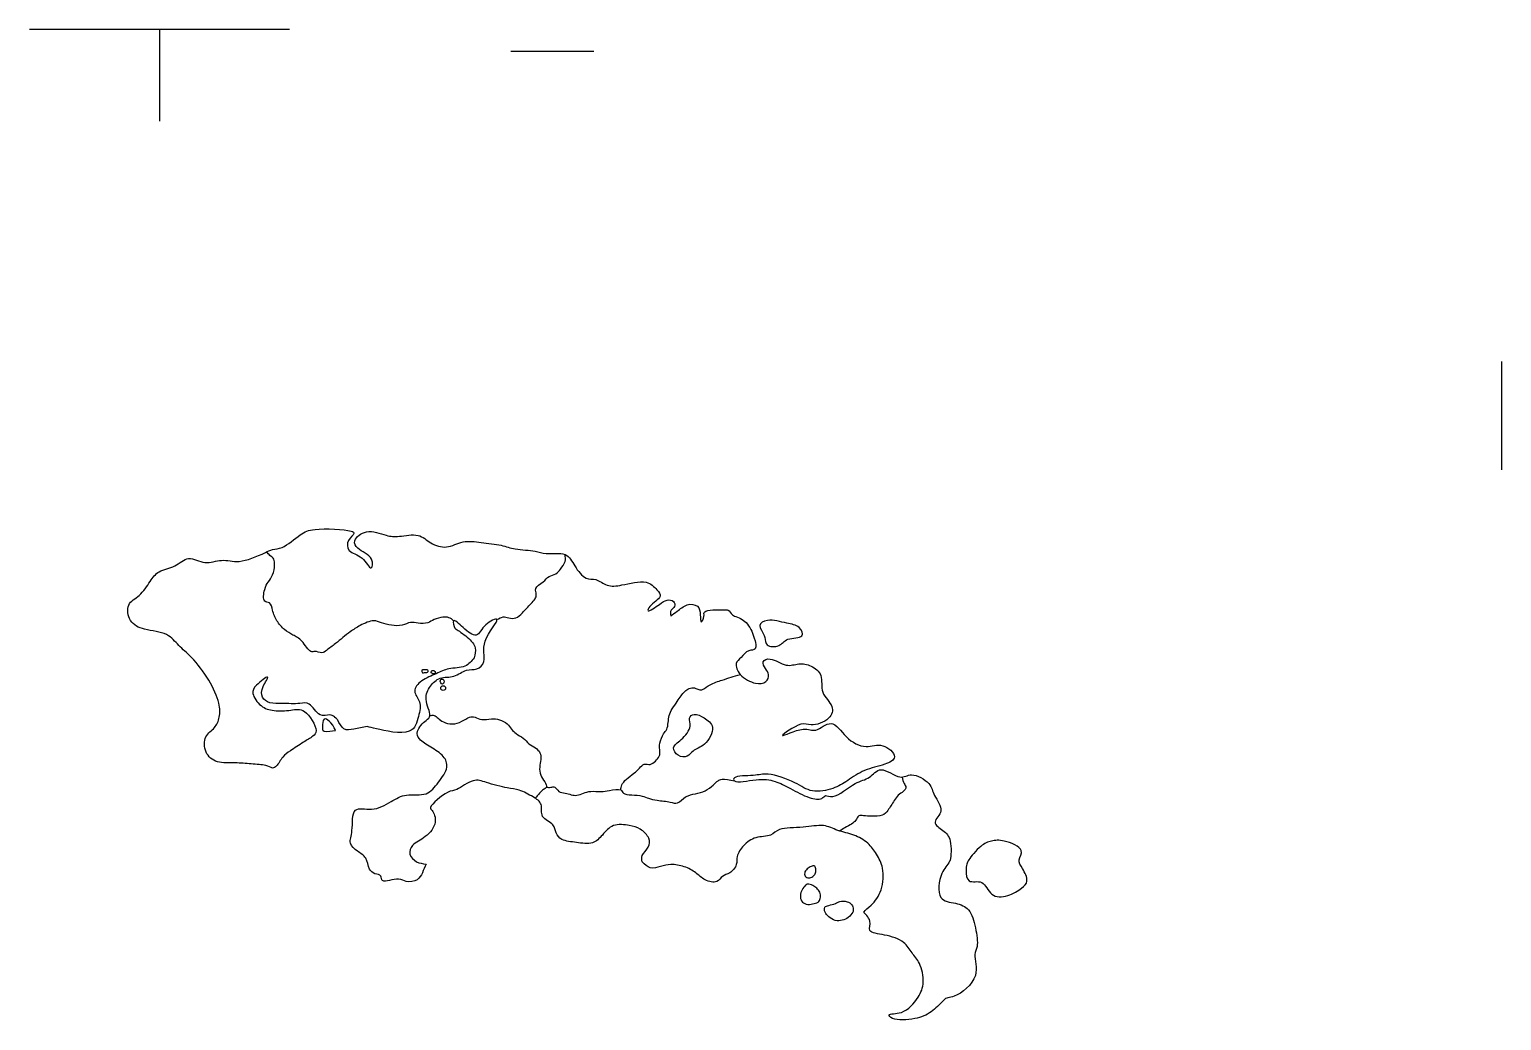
# Model space of a CAD drawing. Extents: x 19 to 290, y 22 to 205.
import ezdxf

# ---------------------------------------------------------------- set-up
doc = ezdxf.new("R2010")
doc.units = 0
doc.layers.add('MODELSKETCH_VISIBLE', color=7, linetype='CONTINUOUS')

msp = doc.modelspace()

# ---------------------------------------------------------------- linework, layer by layer
at = {"layer": 'MODELSKETCH_VISIBLE'}
for p, q in [((66.67, 204.86), (18.77, 204.86)), ((42.72, 204.86), (42.72, 187.98)), ((107.42, 200.85), (122.7, 200.85)), ((289.9, 143.75), (289.9, 123.79)), ((152.21, 92.98), (152.33, 92.61)), ((154.11, 93.32), (154.22, 92.95)), ((74.05, 77.44), (74.29, 77.21)), ((74.94, 78.33), (75.2, 78.12)), ((188.32, 51.89), (188.23, 51.72)), ((191.5, 51.4), (191.44, 51.21))]:
    msp.add_line(p, q, dxfattribs=at)
msp.add_circle((94.97, 83.61), 0.441, dxfattribs=at)
for points, knots in [([(62.25, 108.57), (62.67, 108.78), (63.58, 109.24), (65.47, 109.19), (68.76, 112.05), (71.01, 113.14), (77.86, 112.81), (78.85, 112.07), (77.19, 110.92), (77.31, 108.49), (80.19, 108.13), (81.86, 104.69), (82.25, 107.92), (79.08, 109.07), (78.25, 110.86), (80.87, 113.07), (84.49, 111.57), (86.81, 111.4), (90.55, 112.25), (92.56, 110.12), (95.65, 109.16), (98.61, 110.9), (101.94, 110.39), (105.71, 110.03), (108.12, 109.05), (112, 108.99), (113.78, 108.12), (117.81, 108.8), (119.1, 106.09), (121.09, 103.44), (123.17, 103.89), (125.16, 102.21), (127.88, 102.48), (132.45, 103.74), (134.26, 101.8), (135.52, 100.38), (132.97, 98.93), (132.33, 97.31), (134.97, 99.11), (136.04, 99.94), (137.56, 99.78), (137.75, 98.51), (136.76, 97.99), (136.83, 97.33), (136.88, 96.87)], [0, 0, 0, 0, 0.01836, 0.039121, 0.070112, 0.096541, 0.136341, 0.149106, 0.168706, 0.189738, 0.215346, 0.239699, 0.259209, 0.286973, 0.305886, 0.331226, 0.360768, 0.384987, 0.413735, 0.439286, 0.46581, 0.493378, 0.521612, 0.55138, 0.57678, 0.606295, 0.628613, 0.657468, 0.683124, 0.710057, 0.730924, 0.754348, 0.779913, 0.812584, 0.836677, 0.854508, 0.879575, 0.893834, 0.917596, 0.937282, 0.954214, 0.969286, 0.984101, 1, 1, 1, 1]), ([(63.56, 68.86), (63.19, 69.04), (62.3, 69.48), (59.53, 69.62), (56.7, 69.93), (53.3, 69.65), (50.92, 71.6), (50.86, 74.88), (53.01, 76.19), (53.92, 78.27), (53.83, 80.99), (51.93, 85.16), (48.83, 89.33), (46.21, 91.32), (44.28, 93.93), (39.92, 94.17), (37.08, 95.66), (36.52, 99.25), (39.23, 100.47), (40.96, 103.26), (42.48, 105.33), (45.67, 105.75), (47.99, 108.18), (51.1, 106.2), (54.2, 107.51), (57.51, 106.44), (60.56, 107.8), (62.25, 108.57)], [0, 0, 0, 0, 0.026445, 0.064002, 0.103574, 0.145026, 0.182889, 0.221155, 0.255951, 0.289217, 0.325912, 0.375026, 0.427432, 0.468725, 0.508227, 0.554997, 0.594948, 0.633527, 0.670615, 0.711938, 0.747722, 0.787655, 0.826655, 0.866754, 0.907082, 0.9482, 1, 1, 1, 1]), ([(96.89, 96.01), (96.62, 96.23), (96.05, 96.68), (94.9, 96.74), (93.23, 96.29), (92.19, 95.5), (90.34, 95.47), (88.95, 95.87), (87.41, 95.03), (85.46, 95.11), (83.56, 95.54), (82.16, 96.31), (79.63, 95.16), (77.88, 94.05), (76.48, 92.9), (75.17, 91.8), (73.52, 90.59), (72.68, 89.89), (71.33, 90.56), (70.43, 89.95), (69.05, 92.56), (67.31, 93.32), (65.7, 94.3), (64.25, 95.95), (63.52, 97.8), (63.23, 99.54), (61.69, 99.26), (62.01, 101.92), (62.69, 103.12), (63.7, 104.39), (63.97, 106.24), (63.92, 107.38), (63.04, 108), (62.65, 108.45), (62.46, 108.67)], [0, 0, 0, 0, 0.02526, 0.051561, 0.083842, 0.11229, 0.145225, 0.174721, 0.206487, 0.241148, 0.275704, 0.306012, 0.346121, 0.382785, 0.41564, 0.448682, 0.484239, 0.509068, 0.53741, 0.559159, 0.598628, 0.633738, 0.667361, 0.703917, 0.739849, 0.770006, 0.79412, 0.830567, 0.861297, 0.892282, 0.926169, 0.951802, 0.976493, 1, 1, 1, 1]), ([(104.87, 96.22), (105.25, 96.43), (105.98, 96.86), (107.04, 96.51), (108.44, 96.32), (109.57, 97.5), (111.12, 99.09), (111.92, 99.95), (112.28, 100.86), (111.62, 102.08), (113.51, 103.1), (114.35, 104.28), (115.83, 104.55), (116.57, 105.52), (117.62, 106.86), (117.48, 107.76), (117.42, 108.18)], [0, 0, 0, 0, 0.067775, 0.131102, 0.200132, 0.276939, 0.369152, 0.435706, 0.493178, 0.55639, 0.63942, 0.71446, 0.785575, 0.852733, 0.930689, 1, 1, 1, 1]), ([(136.88, 96.87), (137.23, 97.25), (138.12, 97.66), (139.74, 99.26), (142.08, 98.94), (142.38, 97.3), (142.3, 95.14), (143.21, 96.88), (142.63, 98.02), (146.64, 98.07), (147.75, 97.98), (148.1, 97.17), (148.61, 96.87)], [0, 0, 0, 0, 0.096556, 0.214324, 0.323461, 0.425678, 0.517714, 0.602895, 0.676265, 0.823711, 0.908259, 1, 1, 1, 1]), ([(91.82, 51.22), (91.6, 50.68), (91.16, 49.62), (90.41, 48.11), (88.02, 47.73), (86.97, 48.89), (83.39, 47.54), (83.74, 49.23), (82.3, 49.34), (81.17, 50.19), (81, 52.55), (79.14, 53.48), (77.47, 55.05), (78.45, 57.24), (78, 62.12), (82.01, 60.76), (85.39, 62.7), (88.06, 64.33), (92.09, 63.55), (94.06, 66.24), (96.09, 68.92), (95.15, 71.23), (92.72, 72.74), (90.5, 74.05), (89.86, 75.73), (91.75, 77.74), (93.01, 78.43), (91.29, 81.64), (92.52, 84), (94.28, 85.8), (97.06, 85.43), (99.14, 87.22), (101.22, 86.84), (103.03, 88.53), (101.63, 92.16), (106.36, 97.2), (102.33, 95.43), (101.31, 92.51), (98.75, 94.57), (96.46, 96.89), (97.07, 94.52), (97.38, 94.49), (99.57, 92.97), (101.19, 91.12), (100.83, 89.8), (100.67, 89.18)], [0, 0, 0, 0, 0.020358, 0.039871, 0.061909, 0.080933, 0.107461, 0.121976, 0.138664, 0.156505, 0.178938, 0.200847, 0.222315, 0.245906, 0.275957, 0.302529, 0.33293, 0.360164, 0.389443, 0.416647, 0.444145, 0.466397, 0.492602, 0.51727, 0.535905, 0.560594, 0.577158, 0.604171, 0.628888, 0.652287, 0.677105, 0.701726, 0.723194, 0.744207, 0.774215, 0.807028, 0.830306, 0.855074, 0.880812, 0.903551, 0.921605, 0.930479, 0.955015, 0.97915, 1, 1, 1, 1]), ([(148.61, 96.87), (149.37, 96.6), (151.03, 95.91), (151.89, 93.93), (152.21, 92.98)], [0, 0, 0, 0, 0.473542, 1, 1, 1, 1]), ([(154.22, 92.95), (154.33, 92.41), (154.26, 91.24), (157.1, 91.11), (158.09, 93), (161.73, 92.66), (160.59, 95.2), (158.21, 95.47), (154.86, 96.51), (152.65, 95.17), (153.86, 93.99), (154.11, 93.32)], [0, 0, 0, 0, 0.091422, 0.202075, 0.310981, 0.434802, 0.530923, 0.649729, 0.793462, 0.893188, 1, 1, 1, 1]), ([(152.33, 92.61), (152.36, 92.52), (152.42, 92.38), (152.82, 90.45), (151.05, 90.77), (149.9, 89.16), (148.56, 88.26), (149.5, 85.79), (152.36, 84.26), (154.54, 84.49), (155.12, 86.16), (154.35, 87.13), (153.52, 88.6), (155.42, 89.38), (158.12, 87.33), (160.43, 88.28), (162.79, 87.86), (165.07, 86.08), (164.25, 82.63), (167.07, 80.43), (166.36, 77.67), (162.57, 76.43), (161.14, 77.65), (155.23, 73.57), (161.63, 76.78), (163.48, 75.16), (166.68, 78.28), (169.02, 74.25), (172.8, 72.29), (175.82, 73.76), (179.06, 70.81), (176.09, 69.34), (172.49, 68.72), (169.48, 66.54), (166.88, 64.98), (162.77, 64.2), (159.91, 66.36), (154.73, 68.16), (152.41, 67.36), (148.41, 67.54), (148.42, 65.97), (152.89, 67), (156.09, 66.65), (158.93, 65.1), (162.17, 63.34), (164.73, 62.98), (165.36, 64.12), (166.97, 62.98), (170.81, 66.48), (173.52, 66.76), (175.5, 69.61), (179.13, 66.48), (181.15, 68.27), (184.89, 66.19), (185.15, 63.88), (187.56, 61.02), (184.72, 58.88), (187.22, 57.37), (188.7, 55.81), (188.47, 52.07), (188.35, 51.96), (188.32, 51.89)], [0, 0, 0, 0, 0.005766, 0.018706, 0.030598, 0.045341, 0.057952, 0.073656, 0.092847, 0.107635, 0.12016, 0.13211, 0.144401, 0.156926, 0.175912, 0.19212, 0.208325, 0.225216, 0.244026, 0.262846, 0.278833, 0.298619, 0.313485, 0.334635, 0.355823, 0.372219, 0.390892, 0.411526, 0.432973, 0.451729, 0.470123, 0.486168, 0.507219, 0.527518, 0.546299, 0.567024, 0.58736, 0.611539, 0.6293, 0.649245, 0.657302, 0.678646, 0.69863, 0.71753, 0.738472, 0.75461, 0.764619, 0.776998, 0.800284, 0.818343, 0.835475, 0.855998, 0.871842, 0.891971, 0.90855, 0.927283, 0.943619, 0.95902, 0.97555, 0.9951, 1, 1, 1, 1]), ([(100.67, 89.18), (100.19, 88.57), (99.16, 87.26), (95.92, 87.38), (93.74, 86.21), (90.98, 85.2), (89.11, 83.01), (91.08, 81.11), (90.43, 78.4), (89.4, 74.47), (82.57, 76.17), (81.47, 76.4), (80.95, 76.52)], [0, 0, 0, 0, 0.090238, 0.193199, 0.287582, 0.390987, 0.48129, 0.568511, 0.66644, 0.773701, 0.920696, 1, 1, 1, 1]), ([(91.14, 86.42), (91.04, 86.5), (90.96, 87.01), (91.41, 86.94), (91.99, 87.04), (92.28, 86.82), (92.13, 86.42), (91.56, 86.56), (91.24, 86.35), (91.14, 86.42)], [0, 0, 0, 0, 0.153395, 0.283075, 0.455574, 0.57366, 0.691933, 0.855084, 1, 1, 1, 1]), ([(92.86, 86.36), (92.99, 86.28), (93.51, 86.12), (93.57, 86.71), (92.91, 87), (92.74, 86.5), (92.79, 86.4), (92.86, 86.36)], [0, 0, 0, 0, 0.239235, 0.433754, 0.66741, 0.865235, 1, 1, 1, 1]), ([(74.94, 78.33), (74.68, 78.51), (74.11, 78.85), (72.03, 78.09), (70.47, 81.2), (68.51, 80.62), (65.34, 80.84), (63.09, 80.66), (61.38, 81.84), (61.54, 83.78), (63.48, 86.51), (60.3, 84.11), (59.56, 82.63), (61.33, 80.05), (63.79, 79.33), (66.92, 79.46), (69.64, 80.09), (72.09, 75.75), (70.94, 74.66), (69.2, 73.65), (66.82, 72.06), (65.37, 71.1), (64.4, 69.17), (63.79, 68.94), (63.56, 68.86)], [0, 0, 0, 0, 0.029748, 0.071503, 0.123765, 0.165142, 0.220913, 0.268093, 0.308768, 0.352446, 0.395431, 0.444691, 0.485285, 0.536313, 0.58612, 0.640902, 0.690524, 0.753742, 0.788174, 0.832678, 0.885444, 0.927526, 0.971724, 1, 1, 1, 1]), ([(94.65, 84.42), (94.79, 84.32), (95.19, 84.36), (95.13, 85.41), (94.24, 85.14), (94.48, 84.55), (94.65, 84.42)], [0, 0, 0, 0, 0.208552, 0.489684, 0.731555, 1, 1, 1, 1]), ([(127.66, 64.87), (127.7, 65.17), (127.79, 65.83), (128.68, 66.91), (130.1, 67.89), (131.13, 68.81), (131.9, 69.82), (133.18, 69.33), (134.05, 70.2), (134.95, 70.97), (134.84, 72.33), (134.78, 73.42), (135.47, 75.3), (136.26, 75.93), (136.42, 77.31), (136.53, 78.58), (137.09, 79.82), (138.11, 81.13), (138.74, 82.16), (139.43, 82.99), (140.2, 83.64), (141.3, 83.74), (142.03, 83.24), (142.94, 83.28), (144.09, 84.4), (146.36, 85.04), (147.95, 85.64), (149.11, 85.96), (149.7, 86.12)], [0, 0, 0, 0, 0.032616, 0.071907, 0.116763, 0.157227, 0.192715, 0.228731, 0.264718, 0.300634, 0.33815, 0.374769, 0.42138, 0.455134, 0.493488, 0.532042, 0.571296, 0.615023, 0.652395, 0.687148, 0.720839, 0.754931, 0.786009, 0.816029, 0.858184, 0.910179, 0.954805, 1, 1, 1, 1]), ([(92.54, 78.56), (92.81, 78.6), (93.36, 78.67), (94.06, 78.04), (94.99, 77.3), (96.68, 76.84), (98.39, 77.4), (99.77, 78.37), (100.87, 78.34), (102.08, 77.61), (103.86, 78.05), (105.35, 77.86), (106.83, 77.12), (107.55, 76.02), (108.36, 75.17), (109.79, 74.48), (110.7, 73.3), (111.97, 72.64), (112.92, 71.79), (112.99, 70.43), (112.66, 69.08), (112.83, 67.54), (113.67, 66.48), (114.21, 65.27), (113.36, 64.97), (112.75, 64.29), (112.18, 63.63), (112.01, 63.4), (111.94, 63.31)], [0, 0, 0, 0, 0.03042, 0.062869, 0.100682, 0.145524, 0.191971, 0.236337, 0.271055, 0.310958, 0.356952, 0.399623, 0.443384, 0.482626, 0.51985, 0.562986, 0.605194, 0.64647, 0.68434, 0.723279, 0.764545, 0.806592, 0.847905, 0.88372, 0.91238, 0.946326, 0.978697, 1, 1, 1, 1]), ([(144.57, 76.37), (144.46, 77.16), (143.07, 78.14), (141.29, 79.09), (139.99, 78.1), (140.91, 76.47), (138.92, 74.05), (136.89, 72.76), (138.13, 70.99), (140.08, 70.77), (140.89, 72.27), (143.3, 72.9), (144.71, 75.41), (144.57, 76.37)], [0, 0, 0, 0, 0.098156, 0.187587, 0.25595, 0.334051, 0.445129, 0.537927, 0.619261, 0.702665, 0.780028, 0.88066, 1, 1, 1, 1]), ([(74.05, 77.44), (73.6, 77.84), (72.84, 78.3), (72.69, 76.45), (72.77, 75.32), (74.94, 75.88), (75.23, 75.69), (74.83, 76.63), (74.29, 77.21)], [0, 0, 0, 0, 0.169707, 0.36316, 0.512782, 0.736625, 0.794147, 1, 1, 1, 1]), ([(80.95, 76.52), (80.14, 76.36), (78.6, 76.1), (76.53, 75.61), (75.63, 77.73), (75.33, 77.99), (75.2, 78.12)], [0, 0, 0, 0, 0.309409, 0.575704, 0.850089, 1, 1, 1, 1]), ([(131.64, 51.64), (131.56, 52.03), (131.37, 52.91), (132.99, 54.24), (133.11, 56.07), (131.3, 57.87), (129.29, 58.32), (126.15, 58.76), (124.31, 56.55), (122.6, 54.71), (119.51, 55.23), (116.79, 55.47), (115.6, 56.91), (115.56, 58.67), (112.65, 59.67), (113.45, 62.4), (111.48, 63.6), (108.99, 65.03), (106.8, 65.12), (102.91, 66.18), (100.51, 67.11), (97.45, 64.59), (95.9, 64.9), (92.07, 61.64), (93.13, 61.11), (93.99, 58.71), (91.85, 56.02), (89.16, 54.97), (88.5, 52.97), (90.05, 51.42), (91.17, 51.29), (91.82, 51.22)], [0, 0, 0, 0, 0.024633, 0.05608, 0.085265, 0.11994, 0.153363, 0.192301, 0.229836, 0.264667, 0.304088, 0.341822, 0.370955, 0.399499, 0.435578, 0.469409, 0.502105, 0.540554, 0.574851, 0.620382, 0.656514, 0.698648, 0.729256, 0.776134, 0.794846, 0.82879, 0.869894, 0.908471, 0.938149, 0.969388, 1, 1, 1, 1]), ([(113.97, 65.35), (114.24, 65.34), (114.76, 65.3), (115.63, 65.56), (116.19, 64.39), (117.45, 64.32), (118.55, 63.96), (119.62, 63.76), (120.85, 64.3), (122.12, 64.72), (124.13, 64.46), (125.48, 64.73), (127.84, 65.2), (128.02, 64.04), (129.76, 63.94), (131.61, 63.83), (132.82, 63.27), (134.37, 62.89), (136.77, 62.73), (138.2, 62.14), (139.56, 63.81), (141.45, 64.13), (143.23, 64.56), (144.7, 65.71), (145.57, 66.59), (146.37, 66.98), (147.75, 66.69), (148.61, 66.51)], [0, 0, 0, 0, 0.030011, 0.058952, 0.093383, 0.129762, 0.165974, 0.200048, 0.237818, 0.276788, 0.323027, 0.364838, 0.412612, 0.442202, 0.483878, 0.530262, 0.567975, 0.610159, 0.66223, 0.701153, 0.746583, 0.792712, 0.837881, 0.883301, 0.919839, 0.949414, 1, 1, 1, 1]), ([(179.51, 67.24), (179.6, 66.8), (179.75, 66.02), (180.41, 65.37), (179.71, 64.48), (178.72, 63.97), (178.05, 62.89), (177.42, 61.97), (176.9, 61.03), (175.87, 59.97), (173.94, 60.07), (172.44, 60.04), (171.42, 60.27), (170.99, 59.18), (170.2, 58.56), (168.97, 57.88), (168.27, 57.5), (167.94, 57.32)], [0, 0, 0, 0, 0.06942, 0.122916, 0.182077, 0.248036, 0.316802, 0.382036, 0.445874, 0.517622, 0.602218, 0.67952, 0.736525, 0.797639, 0.860096, 0.933001, 1, 1, 1, 1]), ([(174.8, 53.05), (174.31, 53.75), (173.29, 55.21), (170.63, 56.7), (167.61, 57.27), (164.99, 58.69), (161.35, 57.76), (156.76, 58.05), (155.47, 56.21), (152.39, 56.38), (150.26, 54.74), (148.87, 52.7), (149.23, 51.1), (147.87, 49.38), (146.29, 49.17), (145.54, 47.59), (143.01, 48.15), (141.58, 49.68), (139.43, 50.86), (136.91, 51.27), (135.07, 50.82), (133.02, 50.17), (132.09, 51.15), (131.64, 51.64)], [0, 0, 0, 0, 0.049951, 0.103428, 0.15778, 0.20947, 0.269817, 0.334545, 0.377494, 0.429182, 0.479988, 0.527044, 0.565192, 0.608475, 0.646428, 0.683298, 0.729005, 0.774482, 0.822776, 0.871675, 0.914729, 0.9577, 1, 1, 1, 1]), ([(191.44, 51.21), (191.32, 50.82), (191.2, 50.08), (191.41, 47.45), (194.62, 48.56), (195.61, 45.02), (199.08, 45.14), (201.47, 46.69), (202.93, 47.99), (201.72, 50.43), (200.64, 51.94), (202.31, 53.99), (198.2, 55.74), (195.94, 55.55), (193.93, 54.73), (191.71, 52.05), (191.57, 51.59), (191.5, 51.4)], [0, 0, 0, 0, 0.050276, 0.113116, 0.182126, 0.258303, 0.335777, 0.412985, 0.470378, 0.540894, 0.600417, 0.659577, 0.744961, 0.814426, 0.88116, 0.963381, 1, 1, 1, 1]), ([(172.48, 42.44), (172.66, 42.77), (174.02, 43.63), (176, 46.38), (176.18, 50.5), (175.25, 52.24), (174.8, 53.05)], [0, 0, 0, 0, 0.193671, 0.463941, 0.754359, 1, 1, 1, 1]), ([(188.23, 51.72), (187.85, 50.98), (186.47, 49.81), (185.74, 44.37), (189.42, 44.13), (192.12, 43.06), (193.05, 39.56), (193.6, 35.98), (192.44, 34.58), (194.12, 30.33), (189.29, 26.42), (187.55, 26.69), (187.15, 26.13)], [0, 0, 0, 0, 0.091661, 0.209317, 0.305303, 0.397692, 0.502858, 0.607697, 0.677592, 0.78784, 0.918814, 1, 1, 1, 1]), ([(163.41, 50.83), (163.55, 50.71), (163.63, 50.09), (163.57, 49.41), (163.05, 48.91), (162.35, 48.53), (161.53, 48.92), (161.49, 49.84), (162.2, 50.51), (162.86, 50.84), (163.29, 50.92), (163.41, 50.83)], [0, 0, 0, 0, 0.111154, 0.220012, 0.327267, 0.440315, 0.552892, 0.667708, 0.793644, 0.908243, 1, 1, 1, 1]), ([(162.08, 47.53), (162.35, 47.56), (163.08, 47.29), (163.77, 46.82), (164.46, 46.07), (164.48, 45.12), (164.3, 44.22), (163.27, 43.94), (162.15, 43.68), (160.99, 44.11), (160.71, 45.16), (160.83, 46.26), (161.53, 47.17), (161.87, 47.5), (162.08, 47.53)], [0, 0, 0, 0, 0.084034, 0.163717, 0.246753, 0.328531, 0.404993, 0.487973, 0.580386, 0.66924, 0.753549, 0.842181, 0.932173, 1, 1, 1, 1]), ([(170.5, 42.91), (170.48, 43.16), (170.31, 43.82), (169.4, 44.37), (167.99, 44.47), (167.25, 43.88), (166.03, 43.62), (165.08, 43.39), (165.23, 42.25), (165.98, 41.49), (167.15, 40.68), (168.51, 40.82), (169.62, 41.27), (170.47, 42.32), (170.52, 42.71), (170.5, 42.91)], [0, 0, 0, 0, 0.068765, 0.144826, 0.231073, 0.302874, 0.386691, 0.454833, 0.525937, 0.603943, 0.69157, 0.776664, 0.859236, 0.943481, 1, 1, 1, 1]), ([(187.15, 26.13), (186.4, 25.37), (184.91, 23.83), (182, 22.55), (177.89, 22.37), (176.53, 23.79), (179.88, 23.43), (182.62, 26.63), (183.69, 29.33), (182.91, 33.07), (181.25, 34.8), (179.95, 37.14), (176.48, 38.24), (172.88, 38.58), (174.16, 40.74), (172.37, 42.32), (172.48, 42.42), (172.48, 42.44)], [0, 0, 0, 0, 0.07552, 0.152666, 0.238788, 0.279817, 0.344638, 0.431358, 0.50435, 0.58464, 0.650542, 0.717552, 0.800434, 0.871823, 0.927618, 0.987631, 1, 1, 1, 1])]:
    msp.add_open_spline(points, degree=3, knots=knots, dxfattribs=at)

doc.saveas('drawing.dxf')
